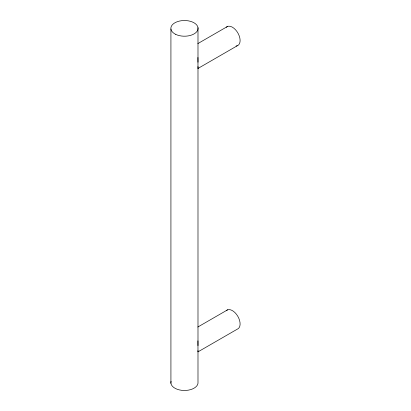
<?xml version="1.0" encoding="UTF-8"?>
<svg xmlns="http://www.w3.org/2000/svg" width="411" height="411" viewBox="0 0 411 411"><rect width="100%" height="100%" fill="white"/><g stroke="black" fill="none" stroke-linecap="round" stroke-linejoin="round"><path stroke-width="0.62" d="M197.989 345.625L197.989 66.541M197.989 62.21L197.994 27.686M171.074 381.269A13.589 7.845 0 0 0 183.861 390.471A13.589 7.845 0 0 0 197.994 381.953L197.989 350.573M197.835 43.602L227.632 26.402M198.035 68.421L237.219 45.796M197.835 327.017L227.632 309.812M198.035 351.831L237.219 329.211A10.871 6.273 60 0 0 237.753 316.193A10.871 6.273 60 0 0 226.24 310.675M197.938 57.458L197.989 68.396M197.938 340.868L197.989 351.811M170.925 29.047L170.925 383.314M226.24 27.26A10.871 6.273 60 0 1 238.221 33.61A10.871 6.273 60 0 1 236.104 46.011M175.723 34.375A13.589 7.845 0 0 0 197.84 29.731A13.589 7.845 0 0 0 179.807 20.992A13.589 7.845 0 0 0 175.723 34.375"/></g></svg>
